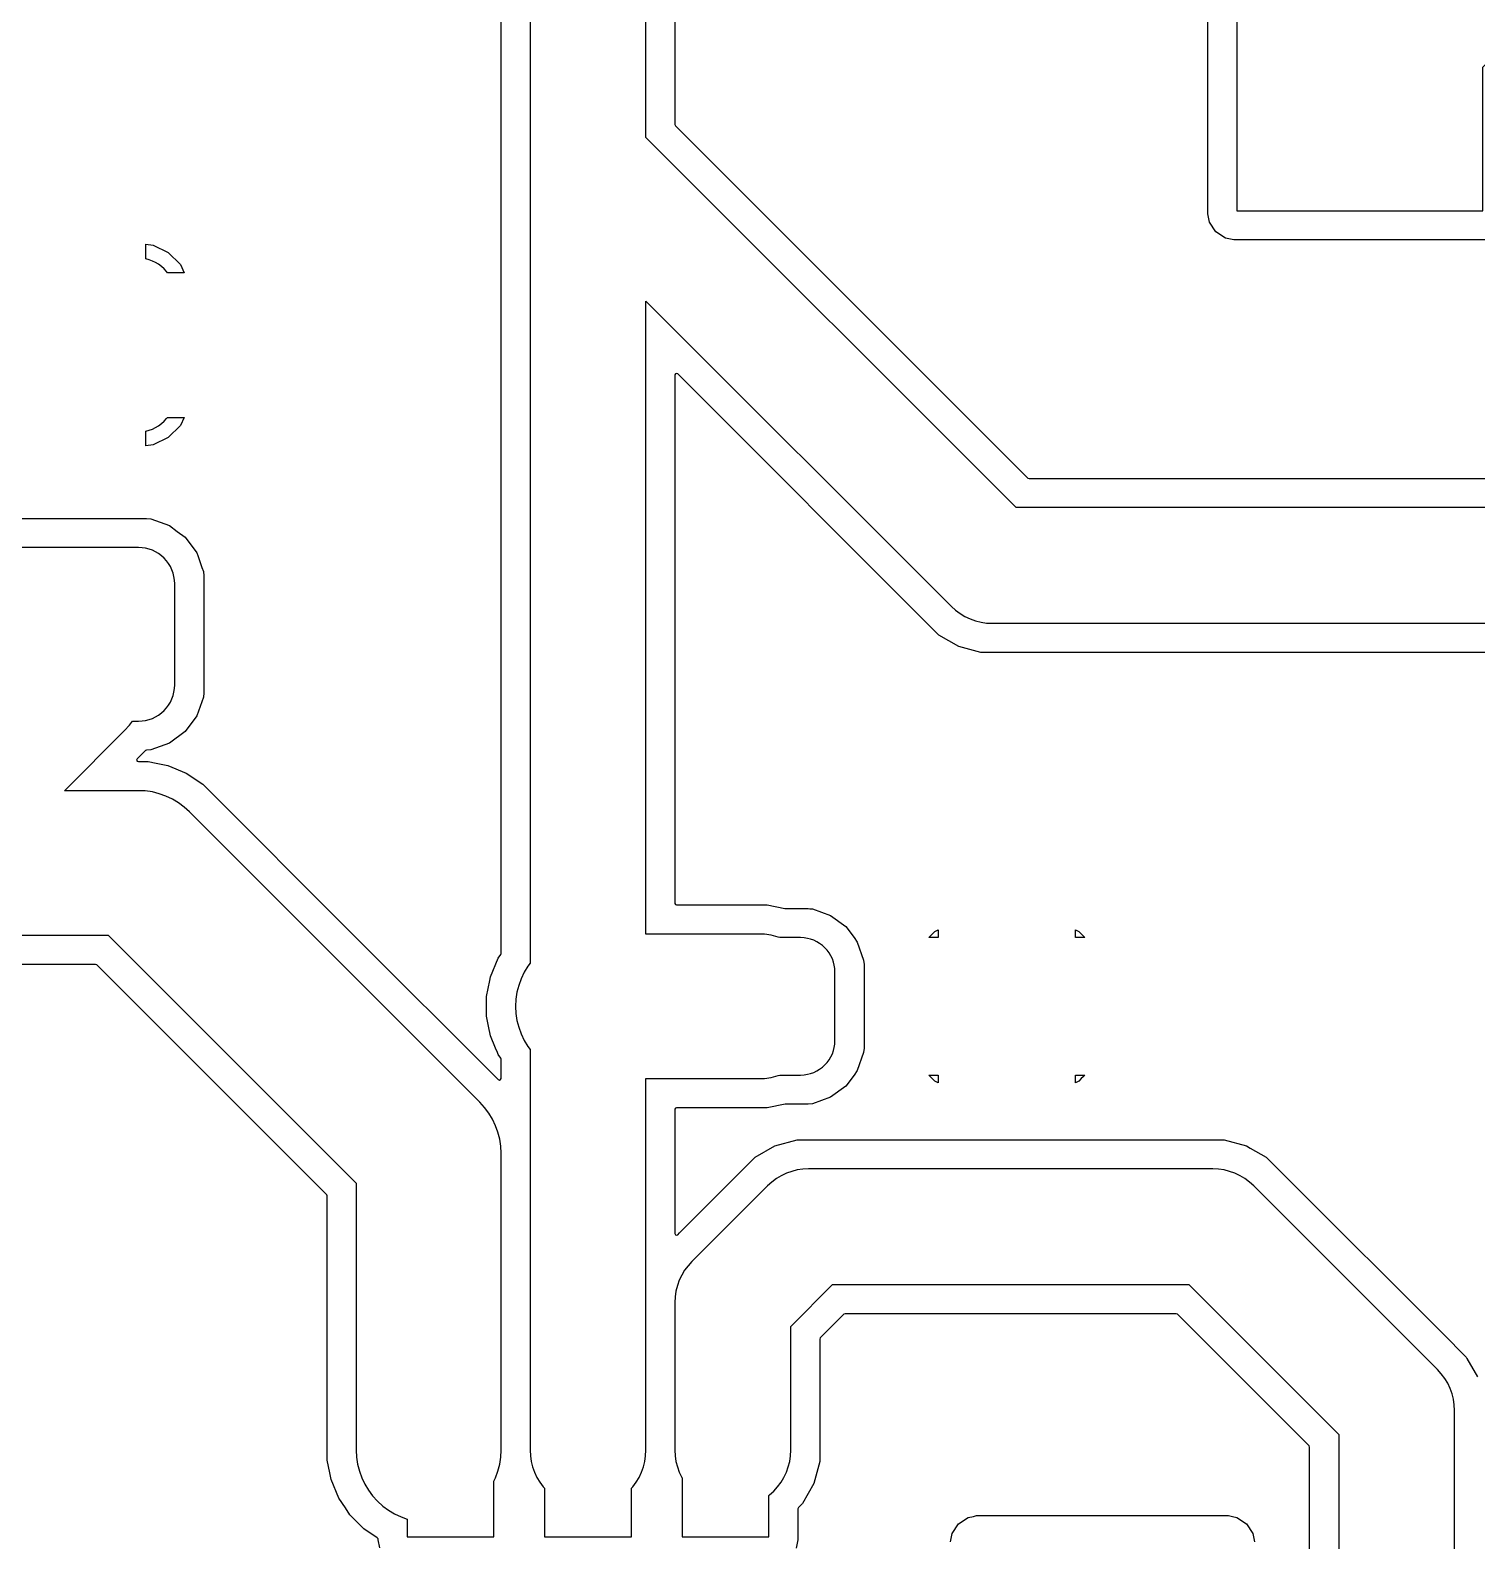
# Model space of a CAD drawing. Header units: metres. Extents: x 44.9 to 117.2, y -105.5 to -49.4.
# Drawn here: x 52.79 to 62.78, y -82.18 to -71.74 of the extents above; entities that cross this region are included whole.
import ezdxf

# ---------------------------------------------------------------- set-up
doc = ezdxf.new("R2010")
doc.units = ezdxf.units.M

msp = doc.modelspace()

# ---------------------------------------------------------------- linework, layer by layer
for points in [[(56.242, -67.818), (56.242, -78.187), (56.242, -78.187), (56.242, -78.187), (56.242, -78.187), (56.242, -78.187), (56.242, -78.187), (56.242, -78.187), (56.242, -78.187), (56.242, -78.187), (56.242, -78.187), (56.242, -78.187), (56.242, -78.187), (56.242, -78.187), (56.242, -78.187), (56.226, -78.208), (56.201, -78.25), (56.18, -78.295), (56.163, -78.341), (56.163, -78.341), (56.151, -78.388), (56.144, -78.437), (56.142, -78.486), (56.144, -78.535)], [(52.582, -75.113), (53.59, -75.113), (53.59, -75.113), (53.59, -75.113), (53.59, -75.113), (53.621, -75.116), (53.621, -75.116), (53.621, -75.116), (53.621, -75.116), (53.621, -75.116), (53.621, -75.116), (53.749, -75.161), (53.749, -75.161), (53.749, -75.161), (53.749, -75.161), (53.749, -75.161), (53.749, -75.161), (53.749, -75.161), (53.749, -75.161), (53.749, -75.161), (53.749, -75.161), (53.749, -75.161), (53.749, -75.161), (53.749, -75.161), (53.804, -75.202), (53.858, -75.242), (53.858, -75.242), (53.858, -75.242), (53.858, -75.242), (53.858, -75.242), (53.858, -75.242), (53.858, -75.242), (53.858, -75.242), (53.939, -75.351), (53.939, -75.351), (53.939, -75.351), (53.939, -75.351), (53.939, -75.351), (53.939, -75.351), (53.939, -75.351), (53.939, -75.351), (53.946, -75.37), (53.974, -75.453), (53.984, -75.479), (53.984, -75.479), (53.984, -75.479), (53.984, -75.479), (53.984, -75.479), (53.984, -75.479), (53.987, -75.51), (53.987, -75.51), (53.987, -75.51), (53.987, -75.51), (53.987, -76.318), (53.987, -76.318), (53.987, -76.318), (53.987, -76.318), (53.984, -76.349), (53.984, -76.349), (53.984, -76.349), (53.984, -76.349), (53.984, -76.349), (53.984, -76.349), (53.939, -76.477), (53.939, -76.477), (53.939, -76.477), (53.939, -76.477), (53.939, -76.477), (53.939, -76.477), (53.939, -76.477), (53.939, -76.477), (53.858, -76.586), (53.858, -76.586), (53.858, -76.586), (53.858, -76.586), (53.858, -76.586), (53.858, -76.586), (53.858, -76.586), (53.858, -76.586), (53.749, -76.667), (53.749, -76.667), (53.749, -76.667), (53.749, -76.667), (53.749, -76.667), (53.749, -76.667), (53.749, -76.667), (53.749, -76.667), (53.621, -76.712), (53.621, -76.712), (53.621, -76.712), (53.621, -76.712), (53.621, -76.712), (53.621, -76.712), (53.591, -76.714), (53.584, -76.718), (53.554, -76.747), (53.527, -76.775), (53.523, -76.783), (53.527, -76.791), (53.535, -76.794), (53.603, -76.794), (53.603, -76.794), (53.603, -76.794), (53.603, -76.794), (53.603, -76.794), (53.603, -76.794), (53.657, -76.805), (53.738, -76.821), (53.738, -76.821), (53.738, -76.821), (53.738, -76.821), (53.738, -76.821), (53.738, -76.821), (53.866, -76.874), (53.866, -76.874), (53.866, -76.874), (53.866, -76.874), (53.866, -76.874), (53.866, -76.874), (53.981, -76.951), (53.981, -76.951), (53.981, -76.951), (53.981, -76.951), (53.981, -76.951), (53.981, -76.951), (53.981, -76.951), (53.981, -76.951), (55.011, -77.982), (56.022, -78.992), (56.03, -78.996), (56.038, -78.992), (56.041, -78.984), (56.041, -78.852), (56.04, -78.845), (56.021, -78.818), (56.021, -78.818), (56.021, -78.818), (56.021, -78.818), (56.021, -78.818), (56.021, -78.818), (56.016, -78.806), (56.004, -78.776), (55.968, -78.69), (55.968, -78.69), (55.968, -78.69), (55.968, -78.69), (55.968, -78.69), (55.968, -78.69), (55.968, -78.69), (55.968, -78.69), (55.968, -78.69), (55.968, -78.69), (55.968, -78.69), (55.955, -78.623), (55.941, -78.555), (55.941, -78.555), (55.941, -78.555), (55.941, -78.555), (55.941, -78.555), (55.941, -78.555), (55.941, -78.417), (55.941, -78.417), (55.941, -78.417), (55.941, -78.417), (55.941, -78.417), (55.941, -78.417), (55.963, -78.307), (55.968, -78.282), (55.968, -78.282), (55.968, -78.282), (55.968, -78.282), (55.968, -78.282), (55.968, -78.282), (55.968, -78.282), (55.968, -78.282), (55.968, -78.282), (55.968, -78.282), (55.968, -78.282), (56.021, -78.154), (56.021, -78.154), (56.021, -78.154), (56.021, -78.154), (56.021, -78.154), (56.021, -78.154), (56.04, -78.127), (56.041, -78.12), (56.041, -72.724), (56.041, -72.724), (56.041, -72.724), (56.041, -72.724), (56.041, -72.724), (56.041, -72.564), (56.041, -72.564), (56.041, -72.564), (56.041, -72.564), (56.041, -72.564), (56.041, -67.898)], [(67.496, -75.038), (59.602, -75.038), (59.602, -75.038), (59.602, -75.038), (59.602, -75.038), (59.602, -75.038), (59.602, -75.038), (59.602, -75.038), (59.602, -75.038), (59.602, -75.038), (59.602, -75.038), (59.602, -75.038), (59.602, -75.038), (59.602, -75.038), (59.602, -75.038), (59.602, -75.038), (59.602, -75.038), (59.602, -75.038), (59.602, -75.038), (57.042, -72.478), (57.042, -72.478), (57.042, -72.478), (57.042, -72.478), (57.042, -72.478), (57.042, -72.478), (57.042, -72.478), (57.042, -72.478), (57.042, -72.478), (57.042, -72.478), (57.042, -72.478), (57.042, -72.478), (57.042, -72.478), (57.042, -72.478), (57.042, -72.478), (57.042, -72.478), (57.042, -72.478), (57.042, -72.478), (57.042, -67.984)], [(57.243, -68.071), (57.243, -72.39), (57.246, -72.399), (59.322, -74.475), (59.681, -74.834), (59.69, -74.837), (67.417, -74.837)], [(62.846, -73.187), (61.106, -73.187), (61.106, -73.187), (61.106, -73.187), (61.106, -73.187), (61.106, -73.187), (61.106, -73.187), (61.048, -73.175), (61.048, -73.175), (61.048, -73.175), (61.048, -73.175), (61.048, -73.175), (61.048, -73.175), (61.048, -73.175), (61.048, -73.175), (61.048, -73.175), (61.048, -73.175), (60.981, -73.131), (60.981, -73.131), (60.981, -73.131), (60.981, -73.131), (60.981, -73.131), (60.981, -73.131), (60.981, -73.131), (60.981, -73.131), (60.981, -73.131), (60.981, -73.131), (60.981, -73.131), (60.981, -73.131), (60.937, -73.064), (60.937, -73.064), (60.937, -73.064), (60.937, -73.064), (60.937, -73.064), (60.937, -73.064), (60.937, -73.064), (60.937, -73.064), (60.937, -73.064), (60.937, -73.064), (60.937, -73.064), (60.937, -73.064), (60.937, -73.064), (60.937, -73.064), (60.937, -73.064), (60.925, -73.006), (60.925, -73.006), (60.925, -73.006), (60.925, -73.006), (60.925, -73.006), (60.925, -73.006), (60.925, -71.266)], [(61.126, -71.286), (61.126, -72.986), (62.826, -72.986), (62.826, -71.993), (62.826, -71.993), (62.826, -71.993), (62.826, -71.993), (62.826, -71.993), (62.826, -71.993), (62.826, -71.993), (62.826, -71.993), (62.826, -71.993), (62.826, -71.993), (62.826, -71.993), (62.826, -71.993), (62.826, -71.993), (62.826, -71.993), (62.826, -71.993), (62.826, -71.993), (62.826, -71.993), (62.826, -71.993), (63.199, -71.62)], [(53.609, -73.325), (53.586, -73.319), (53.586, -73.319), (53.586, -73.319), (53.586, -73.319), (53.586, -73.319), (53.586, -73.319), (53.586, -73.319), (53.586, -73.319), (53.586, -73.319), (53.586, -73.319), (53.586, -73.319), (53.586, -73.319), (53.586, -73.319), (53.586, -73.319), (53.586, -73.319), (53.586, -73.319), (53.586, -73.319), (53.586, -73.319), (53.586, -73.319), (53.586, -73.319), (53.586, -73.319), (53.586, -73.319), (53.586, -73.319), (53.586, -73.319), (53.586, -73.319), (53.586, -73.319), (53.586, -73.319), (53.586, -73.319), (53.586, -73.319), (53.586, -73.319), (53.586, -73.216), (53.586, -73.216), (53.586, -73.216), (53.586, -73.216), (53.586, -73.216), (53.586, -73.216), (53.586, -73.216), (53.586, -73.216), (53.586, -73.216), (53.586, -73.216), (53.586, -73.216), (53.586, -73.216), (53.586, -73.216), (53.586, -73.216), (53.586, -73.216), (53.586, -73.216), (53.586, -73.216), (53.586, -73.216), (53.586, -73.216), (53.586, -73.216), (53.586, -73.216), (53.586, -73.216), (53.586, -73.216), (53.586, -73.216), (53.586, -73.216), (53.586, -73.216), (53.586, -73.216), (53.586, -73.216), (53.586, -73.216), (53.586, -73.216), (53.586, -73.216), (53.586, -73.216), (53.586, -73.216), (53.586, -73.216), (53.586, -73.216), (53.586, -73.216), (53.637, -73.224), (53.637, -73.224), (53.637, -73.224), (53.637, -73.224), (53.637, -73.224), (53.637, -73.224), (53.637, -73.224), (53.637, -73.224), (53.637, -73.224), (53.637, -73.224), (53.742, -73.275), (53.742, -73.275), (53.742, -73.275), (53.742, -73.275), (53.742, -73.275), (53.742, -73.275), (53.742, -73.275), (53.742, -73.275), (53.825, -73.358), (53.825, -73.358), (53.825, -73.358), (53.825, -73.358), (53.825, -73.358), (53.825, -73.358), (53.825, -73.358), (53.825, -73.358), (53.852, -73.414), (53.852, -73.414), (53.852, -73.414), (53.852, -73.414), (53.852, -73.414), (53.852, -73.414), (53.852, -73.414), (53.852, -73.414), (53.852, -73.414), (53.852, -73.414), (53.852, -73.414), (53.852, -73.414), (53.852, -73.414), (53.852, -73.414), (53.852, -73.414), (53.852, -73.414), (53.852, -73.414), (53.852, -73.414), (53.852, -73.414), (53.852, -73.414), (53.852, -73.414), (53.852, -73.414), (53.852, -73.414), (53.852, -73.414), (53.852, -73.414), (53.852, -73.414), (53.852, -73.414), (53.852, -73.414), (53.852, -73.414), (53.852, -73.414), (53.852, -73.414), (53.852, -73.414), (53.852, -73.414), (53.852, -73.414), (53.852, -73.414), (53.852, -73.414), (53.852, -73.414), (53.852, -73.414), (53.852, -73.414), (53.852, -73.414), (53.852, -73.414), (53.852, -73.414), (53.852, -73.414), (53.852, -73.414), (53.852, -73.414), (53.852, -73.414), (53.736, -73.414), (53.736, -73.414), (53.736, -73.414), (53.736, -73.414), (53.736, -73.414), (53.736, -73.414), (53.736, -73.414), (53.736, -73.414), (53.736, -73.414), (53.736, -73.414), (53.736, -73.414), (53.736, -73.414), (53.736, -73.414), (53.736, -73.414), (53.736, -73.414), (53.736, -73.414), (53.736, -73.414), (53.736, -73.414), (53.736, -73.414), (53.736, -73.414), (53.736, -73.414), (53.736, -73.414), (53.729, -73.405), (53.713, -73.387), (53.695, -73.371), (53.675, -73.356), (53.654, -73.344), (53.632, -73.333), (53.609, -73.325), (53.609, -73.325)], [(56.144, -78.535), (56.151, -78.584), (56.163, -78.631), (56.18, -78.677), (56.201, -78.722), (56.226, -78.764), (56.242, -78.785), (56.242, -78.785), (56.242, -78.785), (56.242, -78.785), (56.242, -78.785), (56.242, -78.785), (56.242, -78.785), (56.242, -78.785), (56.242, -78.785), (56.242, -78.785), (56.242, -78.785), (56.242, -78.785), (56.242, -78.785), (56.242, -78.785), (56.242, -81.554), (56.244, -81.593), (56.249, -81.632), (56.259, -81.67), (56.272, -81.707), (56.289, -81.743), (56.309, -81.776), (56.333, -81.808), (56.342, -81.818), (56.342, -81.818), (56.342, -81.818), (56.342, -81.818), (56.342, -81.818), (56.342, -81.818), (56.342, -81.818), (56.342, -81.818), (56.342, -81.818), (56.342, -81.818), (56.342, -81.818), (56.342, -81.818), (56.342, -81.818), (56.342, -81.818), (56.342, -81.818), (56.342, -81.818), (56.342, -81.818), (56.342, -81.818), (56.342, -82.154), (56.942, -82.154), (56.942, -81.818), (56.942, -81.818), (56.942, -81.818), (56.942, -81.818), (56.942, -81.818), (56.942, -81.818), (56.942, -81.818), (56.942, -81.818), (56.942, -81.818), (56.942, -81.818), (56.942, -81.818), (56.942, -81.818), (56.942, -81.818), (56.942, -81.818), (56.942, -81.818), (56.942, -81.818), (56.942, -81.818), (56.942, -81.818), (56.951, -81.808), (56.975, -81.776), (56.995, -81.743), (57.012, -81.707), (57.025, -81.67), (57.025, -81.67), (57.035, -81.632), (57.04, -81.593), (57.042, -81.554), (57.042, -78.986), (57.042, -78.986), (57.042, -78.986), (57.042, -78.986), (57.042, -78.986), (57.042, -78.986), (57.042, -78.986), (57.042, -78.986), (57.042, -78.986), (57.042, -78.986), (57.042, -78.986), (57.042, -78.986), (57.042, -78.986), (57.042, -78.986), (57.042, -78.986), (57.042, -78.986), (57.042, -78.986), (57.042, -78.986), (57.042, -78.986), (57.042, -78.986), (57.042, -78.986), (57.042, -78.986), (57.042, -78.986), (57.042, -78.986), (57.042, -78.986), (57.042, -78.986), (57.042, -78.986), (57.042, -78.986), (57.042, -78.986), (57.042, -78.986), (57.042, -78.986), (57.042, -78.986), (57.042, -78.986), (57.042, -78.986), (57.811, -78.986), (57.861, -78.984), (57.909, -78.977), (57.957, -78.965), (57.967, -78.961), (57.967, -78.961), (57.967, -78.961), (57.967, -78.961), (57.967, -78.961), (57.967, -78.961), (57.967, -78.961), (57.967, -78.961), (58.111, -78.961), (58.135, -78.96), (58.158, -78.956), (58.18, -78.951), (58.202, -78.943), (58.223, -78.933), (58.243, -78.921), (58.262, -78.907), (58.279, -78.891), (58.295, -78.874), (58.309, -78.855), (58.321, -78.835), (58.331, -78.814), (58.339, -78.792), (58.339, -78.792), (58.344, -78.77), (58.348, -78.747), (58.349, -78.723), (58.349, -78.249), (58.348, -78.225), (58.344, -78.202), (58.339, -78.18), (58.331, -78.158), (58.321, -78.137), (58.309, -78.117), (58.295, -78.098), (58.279, -78.081), (58.262, -78.065), (58.243, -78.051), (58.223, -78.039), (58.202, -78.029), (58.18, -78.021), (58.18, -78.021), (58.158, -78.016), (58.135, -78.012), (58.111, -78.011), (57.967, -78.011), (57.967, -78.011), (57.967, -78.011), (57.967, -78.011), (57.967, -78.011), (57.967, -78.011), (57.967, -78.011), (57.967, -78.011), (57.957, -78.007), (57.957, -78.007), (57.909, -77.995), (57.861, -77.988), (57.811, -77.986), (57.042, -77.986), (57.042, -77.986), (57.042, -77.986), (57.042, -77.986), (57.042, -77.986), (57.042, -77.986), (57.042, -77.986), (57.042, -77.986), (57.042, -77.986), (57.042, -77.986), (57.042, -77.986), (57.042, -77.986), (57.042, -77.986), (57.042, -77.986), (57.042, -77.986), (57.042, -77.986), (57.042, -77.986), (57.042, -77.986), (57.042, -77.986), (57.042, -77.986), (57.042, -77.986), (57.042, -77.986), (57.042, -77.986), (57.042, -77.986), (57.042, -77.986), (57.042, -77.986), (57.042, -77.986), (57.042, -77.986), (57.042, -77.986), (57.042, -77.986), (57.042, -77.986), (57.042, -77.986), (57.042, -77.986), (57.042, -77.986), (57.042, -73.61), (57.042, -73.61), (57.042, -73.61), (57.042, -73.61), (57.042, -73.61), (57.042, -73.61), (57.042, -73.61), (57.042, -73.61), (57.042, -73.61), (57.042, -73.61), (57.042, -73.61), (57.042, -73.61), (57.042, -73.61), (57.042, -73.61), (57.042, -73.61), (57.042, -73.61), (57.042, -73.61), (57.042, -73.61), (57.042, -73.61), (57.042, -73.61), (57.042, -73.61), (57.042, -73.61), (57.042, -73.61), (57.042, -73.61), (57.042, -73.61), (57.042, -73.61), (57.042, -73.61), (57.042, -73.61), (57.042, -73.61), (57.042, -73.61), (57.042, -73.61), (57.042, -73.61), (57.042, -73.61), (57.042, -73.61), (57.042, -73.61), (57.042, -73.61), (57.042, -73.61), (57.042, -73.61), (57.042, -73.61), (57.042, -73.61), (57.042, -73.61), (57.042, -73.61), (57.042, -73.61), (57.042, -73.61), (57.042, -73.61), (57.042, -73.61), (57.042, -73.61), (57.042, -73.61), (57.042, -73.61), (57.042, -73.61), (59.153, -75.721), (59.182, -75.747), (59.214, -75.771), (59.247, -75.791), (59.283, -75.808), (59.32, -75.821), (59.32, -75.821), (59.358, -75.831), (59.397, -75.836), (59.436, -75.838), (67.331, -75.838)], [(67.243, -76.039), (59.516, -76.039), (59.516, -76.039), (59.516, -76.039), (59.516, -76.039), (59.516, -76.039), (59.357, -76.039), (59.357, -76.039), (59.357, -76.039), (59.357, -76.039), (59.357, -76.039), (59.357, -76.039), (59.357, -76.039), (59.357, -76.039), (59.204, -75.998), (59.204, -75.998), (59.204, -75.998), (59.204, -75.998), (59.204, -75.998), (59.204, -75.998), (59.204, -75.998), (59.204, -75.998), (59.067, -75.919), (59.067, -75.919), (59.067, -75.919), (59.067, -75.919), (59.067, -75.919), (59.067, -75.919), (59.067, -75.919), (59.067, -75.919), (57.262, -74.113), (57.254, -74.11), (57.246, -74.113), (57.243, -74.121), (57.243, -77.774), (57.246, -77.782), (57.254, -77.785), (57.88, -77.785), (57.88, -77.785), (57.88, -77.785), (57.88, -77.785), (57.88, -77.785), (57.88, -77.785), (58.003, -77.81), (58.005, -77.81), (58.007, -77.81), (58.164, -77.81), (58.164, -77.81), (58.164, -77.81), (58.164, -77.81), (58.176, -77.812), (58.194, -77.813), (58.194, -77.813), (58.194, -77.813), (58.194, -77.813), (58.194, -77.813), (58.194, -77.813), (58.318, -77.857), (58.318, -77.857), (58.318, -77.857), (58.318, -77.857), (58.318, -77.857), (58.318, -77.857), (58.318, -77.857), (58.318, -77.857), (58.425, -77.935), (58.425, -77.935), (58.425, -77.935), (58.425, -77.935), (58.425, -77.935), (58.425, -77.935), (58.425, -77.935), (58.425, -77.935), (58.481, -78.011), (58.503, -78.042), (58.503, -78.042), (58.503, -78.042), (58.503, -78.042), (58.503, -78.042), (58.503, -78.042), (58.503, -78.042), (58.503, -78.042), (58.547, -78.166), (58.547, -78.166), (58.547, -78.166), (58.547, -78.166), (58.547, -78.166), (58.547, -78.166), (58.55, -78.196), (58.55, -78.196), (58.55, -78.196), (58.55, -78.196), (58.55, -78.776), (58.55, -78.776), (58.55, -78.776), (58.55, -78.776), (58.547, -78.806), (58.547, -78.806), (58.547, -78.806), (58.547, -78.806), (58.547, -78.806), (58.547, -78.806), (58.503, -78.93), (58.503, -78.93), (58.503, -78.93), (58.503, -78.93), (58.503, -78.93), (58.503, -78.93), (58.503, -78.93), (58.503, -78.93), (58.481, -78.961), (58.425, -79.037), (58.425, -79.037), (58.425, -79.037), (58.425, -79.037), (58.425, -79.037), (58.425, -79.037), (58.425, -79.037), (58.425, -79.037), (58.318, -79.115), (58.318, -79.115), (58.318, -79.115), (58.318, -79.115), (58.318, -79.115), (58.318, -79.115), (58.318, -79.115), (58.318, -79.115), (58.194, -79.159), (58.194, -79.159), (58.194, -79.159), (58.194, -79.159), (58.194, -79.159), (58.194, -79.159), (58.164, -79.162), (58.164, -79.162), (58.164, -79.162), (58.164, -79.162), (58.007, -79.162), (58.005, -79.162), (57.88, -79.187), (57.88, -79.187), (57.88, -79.187), (57.88, -79.187), (57.88, -79.187), (57.88, -79.187), (57.254, -79.187), (57.246, -79.19), (57.243, -79.198), (57.243, -80.056), (57.246, -80.065), (57.254, -80.068), (57.262, -80.065), (57.274, -80.052), (57.274, -80.052), (57.535, -79.792), (57.797, -79.529), (57.797, -79.529), (57.797, -79.529), (57.797, -79.529), (57.797, -79.529), (57.797, -79.529), (57.797, -79.529), (57.797, -79.529), (57.934, -79.45), (57.934, -79.45), (57.934, -79.45), (57.934, -79.45), (57.934, -79.45), (57.934, -79.45), (57.934, -79.45), (57.934, -79.45), (58.087, -79.409), (58.087, -79.409), (58.087, -79.409), (58.087, -79.409), (58.087, -79.409), (58.087, -79.409), (58.087, -79.409), (58.087, -79.409), (58.246, -79.409), (58.246, -79.409), (58.246, -79.409), (58.246, -79.409), (58.246, -79.409), (60.88, -79.409), (60.88, -79.409), (60.88, -79.409), (60.88, -79.409), (60.88, -79.409), (61.039, -79.409), (61.039, -79.409), (61.039, -79.409), (61.039, -79.409), (61.039, -79.409), (61.039, -79.409), (61.039, -79.409), (61.039, -79.409), (61.192, -79.45), (61.192, -79.45), (61.192, -79.45), (61.192, -79.45), (61.192, -79.45), (61.192, -79.45), (61.192, -79.45), (61.192, -79.45), (61.192, -79.45), (61.192, -79.45), (61.192, -79.45), (61.192, -79.45), (61.192, -79.45), (61.192, -79.45), (61.192, -79.45), (61.192, -79.45), (61.192, -79.45), (61.192, -79.45), (61.192, -79.45), (61.192, -79.45), (61.192, -79.45), (61.192, -79.45), (61.192, -79.45), (61.192, -79.45), (61.192, -79.45), (61.192, -79.45), (61.192, -79.45), (61.192, -79.45), (61.192, -79.45), (61.192, -79.45), (61.192, -79.45), (61.192, -79.45), (61.192, -79.45), (61.192, -79.45), (61.192, -79.45), (61.192, -79.45), (61.192, -79.45), (61.192, -79.45), (61.192, -79.45), (61.192, -79.45), (61.192, -79.45), (61.192, -79.45), (61.192, -79.45), (61.192, -79.45), (61.192, -79.45), (61.192, -79.45), (61.192, -79.45), (61.192, -79.45), (61.192, -79.45), (61.192, -79.45), (61.192, -79.45), (61.192, -79.45), (61.192, -79.45), (61.192, -79.45), (61.192, -79.45), (61.192, -79.45), (61.192, -79.45), (61.192, -79.45), (61.192, -79.45), (61.192, -79.45), (61.192, -79.45), (61.218, -79.466), (61.329, -79.529), (61.329, -79.529), (61.329, -79.529), (61.329, -79.529), (61.329, -79.529), (61.329, -79.529), (61.329, -79.529), (61.329, -79.529), (61.329, -79.529), (61.441, -79.641), (61.441, -79.641), (61.441, -79.641), (61.441, -79.641), (61.441, -79.641), (61.441, -79.641), (61.441, -79.641), (61.441, -79.641), (61.441, -79.641), (62.599, -80.799), (62.599, -80.799), (62.599, -80.799), (62.599, -80.799), (62.599, -80.799), (62.599, -80.799), (62.599, -80.799), (62.659, -80.86), (62.711, -80.911), (62.711, -80.911), (62.711, -80.911), (62.711, -80.911), (62.711, -80.911), (62.711, -80.911), (62.711, -80.911), (62.711, -80.911), (62.711, -80.911), (62.716, -80.921), (62.716, -80.921), (62.716, -80.921), (62.716, -80.921), (62.716, -80.921), (62.716, -80.921), (62.716, -80.921), (62.716, -80.921), (62.716, -80.921), (62.716, -80.921), (62.716, -80.921), (62.716, -80.921), (62.716, -80.921), (62.716, -80.921), (62.716, -80.921), (62.79, -81.048)], [(53.586, -74.509), (53.609, -74.503), (53.632, -74.495), (53.654, -74.484), (53.675, -74.472), (53.695, -74.457), (53.713, -74.441), (53.729, -74.423), (53.736, -74.414), (53.736, -74.414), (53.736, -74.414), (53.736, -74.414), (53.736, -74.414), (53.736, -74.414), (53.736, -74.414), (53.736, -74.414), (53.736, -74.414), (53.736, -74.414), (53.736, -74.414), (53.736, -74.414), (53.736, -74.414), (53.736, -74.414), (53.736, -74.414), (53.736, -74.414), (53.736, -74.414), (53.736, -74.414), (53.736, -74.414), (53.736, -74.414), (53.736, -74.414), (53.736, -74.414), (53.852, -74.414), (53.852, -74.414), (53.852, -74.414), (53.852, -74.414), (53.852, -74.414), (53.852, -74.414), (53.852, -74.414), (53.852, -74.414), (53.852, -74.414), (53.852, -74.414), (53.852, -74.414), (53.852, -74.414), (53.852, -74.414), (53.852, -74.414), (53.852, -74.414), (53.852, -74.414), (53.852, -74.414), (53.852, -74.414), (53.852, -74.414), (53.852, -74.414), (53.852, -74.414), (53.852, -74.414), (53.852, -74.414), (53.852, -74.414), (53.852, -74.414), (53.852, -74.414), (53.852, -74.414), (53.852, -74.414), (53.852, -74.414), (53.852, -74.414), (53.852, -74.414), (53.852, -74.414), (53.852, -74.414), (53.852, -74.414), (53.852, -74.414), (53.852, -74.414), (53.852, -74.414), (53.852, -74.414), (53.852, -74.414), (53.852, -74.414), (53.852, -74.414), (53.852, -74.414), (53.852, -74.414), (53.852, -74.414), (53.825, -74.47), (53.825, -74.47), (53.825, -74.47), (53.825, -74.47), (53.825, -74.47), (53.825, -74.47), (53.825, -74.47), (53.825, -74.47), (53.742, -74.553), (53.742, -74.553), (53.742, -74.553), (53.742, -74.553), (53.742, -74.553), (53.742, -74.553), (53.742, -74.553), (53.742, -74.553), (53.637, -74.604), (53.637, -74.604), (53.637, -74.604), (53.637, -74.604), (53.637, -74.604), (53.637, -74.604), (53.637, -74.604), (53.637, -74.604), (53.637, -74.604), (53.637, -74.604), (53.586, -74.612), (53.586, -74.612), (53.586, -74.612), (53.586, -74.612), (53.586, -74.612), (53.586, -74.612), (53.586, -74.612), (53.586, -74.612), (53.586, -74.612), (53.586, -74.612), (53.586, -74.612), (53.586, -74.612), (53.586, -74.612), (53.586, -74.612), (53.586, -74.612), (53.586, -74.612), (53.586, -74.612), (53.586, -74.612), (53.586, -74.612), (53.586, -74.612), (53.586, -74.612), (53.586, -74.612), (53.586, -74.612), (53.586, -74.612), (53.586, -74.612), (53.586, -74.612), (53.586, -74.612), (53.586, -74.612), (53.586, -74.612), (53.586, -74.612), (53.586, -74.612), (53.586, -74.612), (53.586, -74.612), (53.586, -74.612), (53.586, -74.612), (53.586, -74.612), (53.586, -74.509), (53.586, -74.509), (53.586, -74.509), (53.586, -74.509), (53.586, -74.509), (53.586, -74.509), (53.586, -74.509), (53.586, -74.509), (53.586, -74.509), (53.586, -74.509), (53.586, -74.509), (53.586, -74.509), (53.586, -74.509), (53.586, -74.509), (53.586, -74.509), (53.586, -74.509), (53.586, -74.509), (53.586, -74.509), (53.586, -74.509), (53.586, -74.509), (53.586, -74.509), (53.586, -74.509), (53.586, -74.509), (53.586, -74.509), (53.586, -74.509), (53.586, -74.509), (53.586, -74.509), (53.586, -74.509), (53.586, -74.509), (53.586, -74.509)], [(51.464, -77.995), (53.327, -77.995), (53.327, -77.995), (53.327, -77.995), (53.327, -77.995), (53.327, -77.995), (53.327, -77.995), (53.327, -77.995), (53.327, -77.995), (53.327, -77.995), (53.327, -77.995), (53.327, -77.995), (53.327, -77.995), (53.327, -77.995), (53.327, -77.995), (53.327, -77.995), (53.327, -77.995), (53.327, -77.995), (53.327, -77.995), (55.041, -79.709), (55.041, -79.709), (55.041, -79.709), (55.041, -79.709), (55.041, -79.709), (55.041, -79.709), (55.041, -79.709), (55.041, -79.709), (55.041, -79.709), (55.041, -79.709), (55.041, -79.709), (55.041, -79.709), (55.041, -79.709), (55.041, -79.709), (55.041, -79.709), (55.041, -79.709), (55.041, -79.709), (55.041, -79.709), (55.041, -81.554), (55.043, -81.603), (55.05, -81.652), (55.062, -81.699), (55.079, -81.745), (55.1, -81.79), (55.125, -81.832), (55.154, -81.871), (55.187, -81.908), (55.224, -81.941), (55.263, -81.97), (55.305, -81.995), (55.35, -82.016), (55.392, -82.031), (55.392, -82.031), (55.392, -82.031), (55.392, -82.031), (55.392, -82.031), (55.392, -82.031), (55.392, -82.031), (55.392, -82.031), (55.392, -82.031), (55.392, -82.031), (55.392, -82.031), (55.392, -82.031), (55.392, -82.031), (55.392, -82.031), (55.392, -82.031), (55.392, -82.031), (55.392, -82.031), (55.392, -82.031), (55.392, -82.031), (55.392, -82.031), (55.392, -82.031), (55.392, -82.031), (55.392, -82.031), (55.392, -82.031), (55.392, -82.031), (55.392, -82.031), (55.392, -82.031), (55.392, -82.031), (55.392, -82.154), (55.992, -82.154), (55.992, -81.769), (55.992, -81.769), (55.992, -81.769), (55.992, -81.769), (55.992, -81.769), (55.992, -81.769), (55.992, -81.769), (55.992, -81.769), (55.992, -81.769), (55.992, -81.769), (56.003, -81.745), (56.02, -81.699), (56.02, -81.699), (56.032, -81.652), (56.039, -81.603), (56.041, -81.554), (56.041, -79.502), (56.039, -79.453), (56.032, -79.404), (56.02, -79.357), (56.003, -79.311), (55.982, -79.266), (55.957, -79.224), (55.928, -79.185), (55.895, -79.148), (53.888, -77.141), (53.851, -77.108), (53.812, -77.079), (53.77, -77.054), (53.725, -77.033), (53.679, -77.016), (53.679, -77.016), (53.632, -77.004), (53.583, -76.997), (53.534, -76.995), (53.024, -76.995), (53.024, -76.995), (53.024, -76.995), (53.024, -76.995), (53.024, -76.995), (53.024, -76.995), (53.024, -76.995), (53.024, -76.995), (53.024, -76.995), (53.024, -76.995), (53.024, -76.995), (53.024, -76.995), (53.024, -76.995), (53.024, -76.995), (53.024, -76.995), (53.024, -76.995), (53.024, -76.995), (53.024, -76.995), (53.024, -76.995), (53.024, -76.995), (53.024, -76.995), (53.024, -76.995), (53.024, -76.995), (53.024, -76.995), (53.024, -76.995), (53.024, -76.995), (53.024, -76.995), (53.024, -76.995), (53.024, -76.995), (53.024, -76.995), (53.024, -76.995), (53.024, -76.995), (53.024, -76.995), (53.024, -76.995), (53.024, -76.995), (53.024, -76.995), (53.024, -76.995), (53.024, -76.995), (53.024, -76.995), (53.024, -76.995), (53.024, -76.995), (53.024, -76.995), (53.024, -76.995), (53.024, -76.995), (53.024, -76.995), (53.024, -76.995), (53.024, -76.995), (53.024, -76.995), (53.024, -76.995), (53.024, -76.995), (53.44, -76.579), (53.473, -76.542), (53.494, -76.514), (53.494, -76.514), (53.494, -76.514), (53.494, -76.514), (53.494, -76.514), (53.494, -76.514), (53.494, -76.514), (53.494, -76.514), (53.494, -76.514), (53.494, -76.514), (53.494, -76.514), (53.494, -76.514), (53.494, -76.514), (53.494, -76.514), (53.494, -76.514), (53.494, -76.514), (53.494, -76.514), (53.494, -76.514), (53.494, -76.514), (53.494, -76.514), (53.494, -76.514), (53.494, -76.514), (53.536, -76.514), (53.561, -76.513), (53.585, -76.509), (53.609, -76.503), (53.632, -76.495), (53.654, -76.484), (53.675, -76.472), (53.695, -76.457), (53.713, -76.441), (53.729, -76.423), (53.744, -76.403), (53.756, -76.382), (53.767, -76.36), (53.775, -76.337), (53.775, -76.337), (53.781, -76.313), (53.785, -76.289), (53.786, -76.264), (53.786, -75.564), (53.785, -75.539), (53.781, -75.515), (53.775, -75.491), (53.767, -75.468), (53.756, -75.446), (53.744, -75.425), (53.729, -75.405), (53.713, -75.387), (53.695, -75.371), (53.675, -75.356), (53.654, -75.344), (53.632, -75.333), (53.609, -75.325), (53.609, -75.325), (53.585, -75.319), (53.561, -75.315), (53.536, -75.314), (52.636, -75.314)], [(58.997, -78.011), (59.04, -77.968), (59.04, -77.968), (59.04, -77.968), (59.04, -77.968), (59.04, -77.968), (59.04, -77.968), (59.04, -77.968), (59.04, -77.968), (59.04, -77.968), (59.04, -77.968), (59.061, -77.958), (59.061, -77.958), (59.061, -77.958), (59.061, -77.958), (59.061, -77.958), (59.061, -77.958), (59.061, -77.958), (59.061, -77.958), (59.061, -77.958), (59.061, -77.958), (59.061, -77.958), (59.061, -77.958), (59.061, -77.958), (59.061, -77.958), (59.061, -77.958), (59.061, -77.958), (59.061, -77.958), (59.061, -77.958), (59.061, -77.958), (59.061, -77.958), (59.061, -77.958), (59.061, -77.958), (59.061, -77.958), (59.061, -77.958), (59.061, -77.958), (59.061, -77.958), (59.061, -77.958), (59.061, -77.958), (59.061, -77.958), (59.061, -77.958), (59.061, -77.958), (59.061, -77.958), (59.061, -77.958), (59.061, -77.958), (59.061, -77.958), (59.061, -77.958), (59.061, -77.958), (59.061, -77.958), (59.061, -77.958), (59.061, -77.958), (59.061, -77.958), (59.061, -77.958), (59.061, -77.958), (59.061, -77.958), (59.061, -78.011), (59.061, -78.011), (59.061, -78.011), (59.061, -78.011), (59.061, -78.011), (59.061, -78.011), (59.061, -78.011), (59.061, -78.011), (59.061, -78.011), (59.061, -78.011), (59.061, -78.011), (59.061, -78.011), (59.061, -78.011), (59.061, -78.011), (59.061, -78.011), (59.061, -78.011), (59.061, -78.011), (59.061, -78.011), (59.061, -78.011), (59.061, -78.011), (59.061, -78.011), (59.061, -78.011), (59.061, -78.011), (59.061, -78.011), (59.061, -78.011), (59.061, -78.011), (59.061, -78.011), (59.061, -78.011), (59.061, -78.011), (59.061, -78.011), (59.061, -78.011), (59.061, -78.011), (59.061, -78.011), (59.061, -78.011), (59.061, -78.011), (59.061, -78.011), (58.997, -78.011), (58.997, -78.011), (58.997, -78.011), (58.997, -78.011), (58.997, -78.011), (58.997, -78.011), (58.997, -78.011), (58.997, -78.011), (58.997, -78.011), (58.997, -78.011), (58.997, -78.011), (58.997, -78.011), (58.997, -78.011), (58.997, -78.011), (58.997, -78.011), (58.997, -78.011), (58.997, -78.011), (58.997, -78.011), (58.997, -78.011), (58.997, -78.011), (58.997, -78.011), (58.997, -78.011), (58.997, -78.011), (58.997, -78.011), (58.997, -78.011), (58.997, -78.011), (58.997, -78.011), (58.997, -78.011), (58.997, -78.011), (58.997, -78.011), (58.997, -78.011), (58.997, -78.011), (58.997, -78.011), (58.997, -78.011), (58.997, -78.011), (58.997, -78.011), (58.997, -78.011), (58.997, -78.011), (58.997, -78.011), (58.997, -78.011), (58.997, -78.011), (58.997, -78.011), (58.997, -78.011), (58.997, -78.011), (58.997, -78.011), (58.997, -78.011), (58.997, -78.011), (58.997, -78.011), (58.997, -78.011), (58.997, -78.011)], [(60.011, -78.011), (60.011, -77.958), (60.011, -77.958), (60.011, -77.958), (60.011, -77.958), (60.011, -77.958), (60.011, -77.958), (60.011, -77.958), (60.011, -77.958), (60.011, -77.958), (60.011, -77.958), (60.011, -77.958), (60.011, -77.958), (60.011, -77.958), (60.011, -77.958), (60.011, -77.958), (60.011, -77.958), (60.011, -77.958), (60.011, -77.958), (60.011, -77.958), (60.011, -77.958), (60.011, -77.958), (60.011, -77.958), (60.011, -77.958), (60.011, -77.958), (60.011, -77.958), (60.011, -77.958), (60.011, -77.958), (60.011, -77.958), (60.011, -77.958), (60.011, -77.958), (60.011, -77.958), (60.011, -77.958), (60.011, -77.958), (60.011, -77.958), (60.011, -77.958), (60.011, -77.958), (60.011, -77.958), (60.011, -77.958), (60.011, -77.958), (60.011, -77.958), (60.011, -77.958), (60.011, -77.958), (60.033, -77.968), (60.033, -77.968), (60.033, -77.968), (60.033, -77.968), (60.033, -77.968), (60.033, -77.968), (60.033, -77.968), (60.033, -77.968), (60.033, -77.968), (60.033, -77.968), (60.076, -78.011), (60.076, -78.011), (60.076, -78.011), (60.076, -78.011), (60.076, -78.011), (60.076, -78.011), (60.076, -78.011), (60.076, -78.011), (60.076, -78.011), (60.076, -78.011), (60.076, -78.011), (60.076, -78.011), (60.076, -78.011), (60.076, -78.011), (60.076, -78.011), (60.076, -78.011), (60.076, -78.011), (60.076, -78.011), (60.076, -78.011), (60.076, -78.011), (60.076, -78.011), (60.076, -78.011), (60.076, -78.011), (60.076, -78.011), (60.076, -78.011), (60.076, -78.011), (60.076, -78.011), (60.076, -78.011), (60.076, -78.011), (60.076, -78.011), (60.076, -78.011), (60.076, -78.011), (60.076, -78.011), (60.076, -78.011), (60.076, -78.011), (60.076, -78.011), (60.076, -78.011), (60.076, -78.011), (60.076, -78.011), (60.076, -78.011), (60.076, -78.011), (60.076, -78.011), (60.076, -78.011), (60.076, -78.011), (60.076, -78.011), (60.076, -78.011), (60.076, -78.011), (60.076, -78.011), (60.076, -78.011), (60.076, -78.011), (60.011, -78.011), (60.011, -78.011), (60.011, -78.011), (60.011, -78.011), (60.011, -78.011), (60.011, -78.011), (60.011, -78.011), (60.011, -78.011), (60.011, -78.011), (60.011, -78.011), (60.011, -78.011), (60.011, -78.011), (60.011, -78.011), (60.011, -78.011), (60.011, -78.011), (60.011, -78.011), (60.011, -78.011), (60.011, -78.011), (60.011, -78.011), (60.011, -78.011), (60.011, -78.011), (60.011, -78.011), (60.011, -78.011), (60.011, -78.011), (60.011, -78.011), (60.011, -78.011), (60.011, -78.011), (60.011, -78.011), (60.011, -78.011), (60.011, -78.011), (60.011, -78.011), (60.011, -78.011), (60.011, -78.011), (60.011, -78.011), (60.011, -78.011), (60.011, -78.011)], [(55.203, -82.229), (55.191, -82.174), (55.191, -82.174), (55.191, -82.174), (55.191, -82.174), (55.191, -82.174), (55.191, -82.174), (55.191, -82.169), (55.191, -82.167), (55.186, -82.16), (55.094, -82.098), (55.094, -82.098), (55.094, -82.098), (55.094, -82.098), (55.094, -82.098), (55.094, -82.098), (54.997, -82.001), (54.997, -82.001), (54.997, -82.001), (54.997, -82.001), (54.997, -82.001), (54.997, -82.001), (54.966, -81.954), (54.92, -81.886), (54.92, -81.886), (54.92, -81.886), (54.92, -81.886), (54.92, -81.886), (54.92, -81.886), (54.867, -81.758), (54.867, -81.758), (54.867, -81.758), (54.867, -81.758), (54.867, -81.758), (54.867, -81.758), (54.867, -81.758), (54.867, -81.758), (54.867, -81.758), (54.867, -81.758), (54.867, -81.758), (54.858, -81.712), (54.84, -81.623), (54.84, -81.623), (54.84, -81.623), (54.84, -81.623), (54.84, -81.623), (54.84, -81.623), (54.84, -79.797), (54.837, -79.789), (53.247, -78.199), (53.239, -78.196), (51.664, -78.196)], [(58.997, -78.961), (59.061, -78.961), (59.061, -78.961), (59.061, -78.961), (59.061, -78.961), (59.061, -78.961), (59.061, -78.961), (59.061, -78.961), (59.061, -78.961), (59.061, -78.961), (59.061, -78.961), (59.061, -78.961), (59.061, -78.961), (59.061, -78.961), (59.061, -78.961), (59.061, -78.961), (59.061, -78.961), (59.061, -78.961), (59.061, -78.961), (59.061, -78.961), (59.061, -78.961), (59.061, -78.961), (59.061, -78.961), (59.061, -78.961), (59.061, -78.961), (59.061, -78.961), (59.061, -78.961), (59.061, -78.961), (59.061, -78.961), (59.061, -78.961), (59.061, -78.961), (59.061, -78.961), (59.061, -78.961), (59.061, -78.961), (59.061, -78.961), (59.061, -78.961), (59.061, -78.961), (59.061, -79.014), (59.061, -79.014), (59.061, -79.014), (59.061, -79.014), (59.061, -79.014), (59.061, -79.014), (59.061, -79.014), (59.061, -79.014), (59.061, -79.014), (59.061, -79.014), (59.061, -79.014), (59.061, -79.014), (59.061, -79.014), (59.061, -79.014), (59.061, -79.014), (59.061, -79.014), (59.061, -79.014), (59.061, -79.014), (59.061, -79.014), (59.061, -79.014), (59.061, -79.014), (59.061, -79.014), (59.061, -79.014), (59.061, -79.014), (59.061, -79.014), (59.061, -79.014), (59.061, -79.014), (59.061, -79.014), (59.061, -79.014), (59.061, -79.014), (59.061, -79.014), (59.061, -79.014), (59.061, -79.014), (59.061, -79.014), (59.061, -79.014), (59.061, -79.014), (59.061, -79.014), (59.061, -79.014), (59.061, -79.014), (59.061, -79.014), (59.061, -79.014), (59.061, -79.014), (59.04, -79.004), (59.04, -79.004), (59.04, -79.004), (59.04, -79.004), (59.04, -79.004), (59.04, -79.004), (59.04, -79.004), (59.04, -79.004), (59.04, -79.004), (59.04, -79.004), (58.997, -78.961), (58.997, -78.961), (58.997, -78.961), (58.997, -78.961), (58.997, -78.961), (58.997, -78.961), (58.997, -78.961), (58.997, -78.961), (58.997, -78.961), (58.997, -78.961), (58.997, -78.961), (58.997, -78.961), (58.997, -78.961), (58.997, -78.961), (58.997, -78.961), (58.997, -78.961), (58.997, -78.961), (58.997, -78.961), (58.997, -78.961), (58.997, -78.961), (58.997, -78.961), (58.997, -78.961), (58.997, -78.961), (58.997, -78.961), (58.997, -78.961), (58.997, -78.961), (58.997, -78.961), (58.997, -78.961), (58.997, -78.961), (58.997, -78.961), (58.997, -78.961), (58.997, -78.961), (58.997, -78.961), (58.997, -78.961), (58.997, -78.961), (58.997, -78.961), (58.997, -78.961), (58.997, -78.961), (58.997, -78.961), (58.997, -78.961), (58.997, -78.961), (58.997, -78.961), (58.997, -78.961), (58.997, -78.961), (58.997, -78.961), (58.997, -78.961), (58.997, -78.961), (58.997, -78.961), (58.997, -78.961), (58.997, -78.961)], [(60.011, -78.961), (60.011, -78.961), (60.011, -78.961), (60.011, -78.961), (60.011, -78.961), (60.011, -78.961), (60.011, -78.961), (60.011, -78.961), (60.011, -78.961), (60.011, -78.961), (60.011, -78.961), (60.011, -78.961), (60.011, -78.961), (60.011, -78.961), (60.011, -78.961), (60.011, -78.961), (60.011, -78.961), (60.011, -78.961), (60.011, -78.961), (60.076, -78.961), (60.076, -78.961), (60.076, -78.961), (60.076, -78.961), (60.076, -78.961), (60.076, -78.961), (60.076, -78.961), (60.076, -78.961), (60.076, -78.961), (60.076, -78.961), (60.076, -78.961), (60.076, -78.961), (60.076, -78.961), (60.076, -78.961), (60.076, -78.961), (60.076, -78.961), (60.076, -78.961), (60.076, -78.961), (60.076, -78.961), (60.076, -78.961), (60.076, -78.961), (60.076, -78.961), (60.076, -78.961), (60.076, -78.961), (60.076, -78.961), (60.076, -78.961), (60.076, -78.961), (60.076, -78.961), (60.076, -78.961), (60.076, -78.961), (60.076, -78.961), (60.076, -78.961), (60.076, -78.961), (60.076, -78.961), (60.076, -78.961), (60.076, -78.961), (60.076, -78.961), (60.076, -78.961), (60.076, -78.961), (60.076, -78.961), (60.076, -78.961), (60.076, -78.961), (60.076, -78.961), (60.076, -78.961), (60.076, -78.961), (60.076, -78.961), (60.076, -78.961), (60.076, -78.961), (60.076, -78.961), (60.076, -78.961), (60.063, -78.974), (60.051, -78.986), (60.033, -79.004), (60.033, -79.004), (60.033, -79.004), (60.033, -79.004), (60.033, -79.004), (60.033, -79.004), (60.033, -79.004), (60.033, -79.004), (60.033, -79.004), (60.033, -79.004), (60.011, -79.014), (60.011, -79.014), (60.011, -79.014), (60.011, -79.014), (60.011, -79.014), (60.011, -79.014), (60.011, -79.014), (60.011, -79.014), (60.011, -79.014), (60.011, -79.014), (60.011, -79.014), (60.011, -79.014), (60.011, -79.014), (60.011, -79.014), (60.011, -79.014), (60.011, -79.014), (60.011, -79.014), (60.011, -79.014), (60.011, -79.014), (60.011, -79.014), (60.011, -79.014), (60.011, -79.014), (60.011, -79.014), (60.011, -79.014), (60.011, -79.014), (60.011, -79.014), (60.011, -79.014), (60.011, -79.014), (60.011, -79.014), (60.011, -79.014), (60.011, -79.014), (60.011, -79.014), (60.011, -79.014), (60.011, -79.014), (60.011, -79.014), (60.011, -79.014), (60.011, -79.014), (60.011, -79.014), (60.011, -79.014), (60.011, -79.014), (60.011, -79.014), (60.011, -79.014), (60.011, -78.961), (60.011, -78.961), (60.011, -78.961), (60.011, -78.961), (60.011, -78.961), (60.011, -78.961), (60.011, -78.961), (60.011, -78.961), (60.011, -78.961), (60.011, -78.961), (60.011, -78.961), (60.011, -78.961), (60.011, -78.961), (60.011, -78.961), (60.011, -78.961), (60.011, -78.961), (60.011, -78.961), (60.011, -78.961)], [(62.63, -84.506), (62.63, -81.28), (62.628, -81.241), (62.623, -81.202), (62.613, -81.164), (62.6, -81.127), (62.583, -81.091), (62.563, -81.058), (62.539, -81.026), (62.513, -80.997), (61.243, -79.727), (61.214, -79.701), (61.182, -79.677), (61.149, -79.657), (61.113, -79.64), (61.076, -79.627), (61.076, -79.627), (61.038, -79.617), (60.999, -79.612), (60.96, -79.61), (58.166, -79.61), (58.127, -79.612), (58.088, -79.617), (58.05, -79.627), (58.013, -79.64), (57.977, -79.657), (57.944, -79.677), (57.912, -79.701), (57.883, -79.727), (57.36, -80.25), (57.334, -80.279), (57.31, -80.311), (57.29, -80.344), (57.273, -80.38), (57.26, -80.417), (57.26, -80.417), (57.25, -80.455), (57.245, -80.494), (57.243, -80.533)], [(57.243, -80.533), (57.243, -81.554), (57.245, -81.593), (57.25, -81.632), (57.26, -81.67), (57.273, -81.707), (57.29, -81.743), (57.292, -81.746), (57.292, -81.746), (57.292, -81.746), (57.292, -81.746), (57.292, -81.746), (57.292, -81.746), (57.292, -81.746), (57.292, -81.746), (57.292, -81.746), (57.292, -81.746), (57.292, -81.746), (57.292, -81.746), (57.292, -81.746), (57.292, -81.746), (57.292, -82.154), (57.892, -82.154), (57.892, -81.867), (57.892, -81.867), (57.892, -81.867), (57.892, -81.867), (57.892, -81.867), (57.892, -81.867), (57.892, -81.867), (57.892, -81.867), (57.892, -81.867), (57.892, -81.867), (57.892, -81.867), (57.892, -81.867), (57.892, -81.867), (57.892, -81.867), (57.892, -81.867), (57.892, -81.867), (57.892, -81.867), (57.892, -81.867), (57.892, -81.867), (57.892, -81.867), (57.892, -81.867), (57.892, -81.867), (57.897, -81.863), (57.926, -81.837), (57.952, -81.808), (57.976, -81.776), (57.996, -81.743), (58.013, -81.707), (58.026, -81.67), (58.026, -81.67), (58.036, -81.632), (58.041, -81.593), (58.043, -81.554), (58.043, -80.699), (58.043, -80.699), (58.043, -80.699), (58.043, -80.699), (58.043, -80.699), (58.043, -80.699), (58.043, -80.699), (58.043, -80.699), (58.043, -80.699), (58.043, -80.699), (58.043, -80.699), (58.043, -80.699), (58.043, -80.699), (58.043, -80.699), (58.043, -80.699), (58.043, -80.699), (58.043, -80.699), (58.043, -80.699), (58.332, -80.41), (58.332, -80.41), (58.332, -80.41), (58.332, -80.41), (58.332, -80.41), (58.332, -80.41), (58.332, -80.41), (58.332, -80.41), (58.332, -80.41), (58.332, -80.41), (58.332, -80.41), (58.332, -80.41), (58.332, -80.41), (58.332, -80.41), (58.332, -80.41), (58.332, -80.41), (58.332, -80.41), (58.332, -80.41), (60.794, -80.41), (60.794, -80.41), (60.794, -80.41), (60.794, -80.41), (60.794, -80.41), (60.794, -80.41), (60.794, -80.41), (60.794, -80.41), (60.794, -80.41), (60.794, -80.41), (60.794, -80.41), (60.794, -80.41), (60.794, -80.41), (60.794, -80.41), (60.794, -80.41), (60.794, -80.41), (60.794, -80.41), (60.794, -80.41), (61.83, -81.446), (61.83, -81.446), (61.83, -81.446), (61.83, -81.446), (61.83, -81.446), (61.83, -81.446), (61.83, -81.446), (61.83, -81.446), (61.83, -81.446), (61.83, -81.446), (61.83, -81.446), (61.83, -81.446), (61.83, -81.446), (61.83, -81.446), (61.83, -81.446), (61.83, -81.446), (61.83, -81.446), (61.83, -81.446), (61.83, -85.268)], [(61.629, -85.085), (61.629, -81.533), (61.626, -81.525), (60.715, -80.614), (60.707, -80.611), (58.42, -80.611), (58.411, -80.614), (58.247, -80.778), (58.244, -80.786), (58.244, -81.633), (58.244, -81.633), (58.244, -81.633), (58.244, -81.633), (58.244, -81.633), (58.244, -81.633), (58.244, -81.633), (58.244, -81.633), (58.203, -81.786), (58.203, -81.786), (58.203, -81.786), (58.203, -81.786), (58.203, -81.786), (58.203, -81.786), (58.203, -81.786), (58.203, -81.786), (58.124, -81.923), (58.124, -81.923), (58.124, -81.923), (58.124, -81.923), (58.124, -81.923), (58.124, -81.923), (58.124, -81.923), (58.124, -81.923), (58.096, -81.95), (58.093, -81.959), (58.093, -82.174), (58.093, -82.174), (58.093, -82.174), (58.093, -82.174), (58.093, -82.174), (58.093, -82.174), (58.081, -82.232)], [(59.147, -82.188), (59.159, -82.13), (59.159, -82.13), (59.159, -82.13), (59.159, -82.13), (59.159, -82.13), (59.159, -82.13), (59.159, -82.13), (59.159, -82.13), (59.159, -82.13), (59.159, -82.13), (59.159, -82.13), (59.159, -82.13), (59.203, -82.063), (59.203, -82.063), (59.203, -82.063), (59.203, -82.063), (59.203, -82.063), (59.203, -82.063), (59.203, -82.063), (59.203, -82.063), (59.203, -82.063), (59.203, -82.063), (59.203, -82.063), (59.203, -82.063), (59.27, -82.019), (59.27, -82.019), (59.27, -82.019), (59.27, -82.019), (59.27, -82.019), (59.27, -82.019), (59.27, -82.019), (59.27, -82.019), (59.27, -82.019), (59.27, -82.019), (59.27, -82.019), (59.27, -82.019), (59.305, -82.012), (59.328, -82.007), (59.328, -82.007), (59.328, -82.007), (59.328, -82.007), (59.328, -82.007), (59.328, -82.007), (61.068, -82.007), (61.068, -82.007), (61.068, -82.007), (61.068, -82.007), (61.068, -82.007), (61.068, -82.007), (61.097, -82.013), (61.126, -82.019), (61.126, -82.019), (61.126, -82.019), (61.126, -82.019), (61.126, -82.019), (61.126, -82.019), (61.126, -82.019), (61.126, -82.019), (61.126, -82.019), (61.126, -82.019), (61.126, -82.019), (61.126, -82.019), (61.126, -82.019), (61.126, -82.019), (61.126, -82.019), (61.126, -82.019), (61.126, -82.019), (61.126, -82.019), (61.126, -82.019), (61.126, -82.019), (61.126, -82.019), (61.126, -82.019), (61.126, -82.019), (61.126, -82.019), (61.126, -82.019), (61.126, -82.019), (61.126, -82.019), (61.126, -82.019), (61.126, -82.019), (61.126, -82.019), (61.126, -82.019), (61.126, -82.019), (61.126, -82.019), (61.126, -82.019), (61.126, -82.019), (61.126, -82.019), (61.126, -82.019), (61.126, -82.019), (61.126, -82.019), (61.126, -82.019), (61.126, -82.019), (61.126, -82.019), (61.126, -82.019), (61.126, -82.019), (61.126, -82.019), (61.126, -82.019), (61.126, -82.019), (61.126, -82.019), (61.126, -82.019), (61.126, -82.019), (61.126, -82.019), (61.126, -82.019), (61.126, -82.019), (61.126, -82.019), (61.126, -82.019), (61.126, -82.019), (61.126, -82.019), (61.126, -82.019), (61.126, -82.019), (61.126, -82.019), (61.126, -82.019), (61.126, -82.019), (61.126, -82.019), (61.126, -82.019), (61.126, -82.019), (61.126, -82.019), (61.126, -82.019), (61.126, -82.019), (61.126, -82.019), (61.126, -82.019), (61.126, -82.019), (61.193, -82.063), (61.193, -82.063), (61.193, -82.063), (61.193, -82.063), (61.193, -82.063), (61.193, -82.063), (61.193, -82.063), (61.193, -82.063), (61.193, -82.063), (61.193, -82.063), (61.193, -82.063), (61.193, -82.063), (61.237, -82.13), (61.237, -82.13), (61.237, -82.13), (61.237, -82.13), (61.237, -82.13), (61.237, -82.13), (61.237, -82.13), (61.237, -82.13), (61.237, -82.13), (61.237, -82.13), (61.249, -82.188)]]:
    msp.add_lwpolyline(points)

doc.saveas('drawing.dxf')
